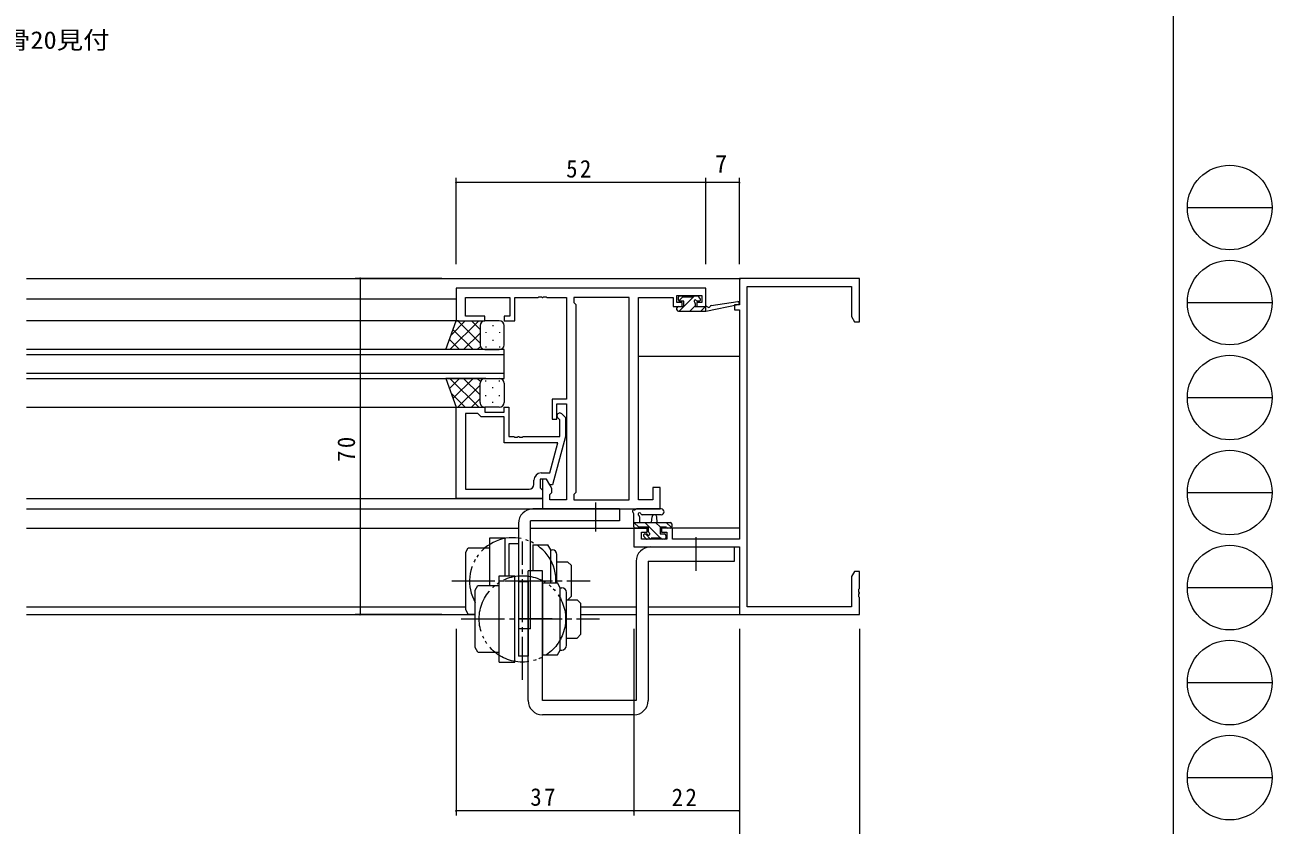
# Model space of a CAD drawing. Units: millimetres on the paper. Extents: x -420 to 373, y -297 to 267.
# Drawn here: x 113.2 to 372.9, y -202.3 to -35.6 of the extents above; entities that cross this region are included whole.
import ezdxf
from ezdxf.enums import TextEntityAlignment as Align

# ---------------------------------------------------------------- set-up
doc = ezdxf.new("R2010")
doc.units = ezdxf.units.MM
doc.linetypes.add('CHAIN2', pattern=[12, 9, -1, 1, -1])
doc.linetypes.add('DOUBLE_CHAIN2', pattern=[12.8, 9, -1, 0.6, -0.6, 0.6, -1])
for name, color, linetype, lineweight in [('0-1_YKK_ZWAK', 7, 'Continuous', 9), ('0-3_YKK_11', 7, 'Continuous', 9), ('0-4_YKK_12', 2, 'Continuous', 9), ('0-5_YKK_13', 4, 'Continuous', 9), ('0-6_YKK_D', 6, 'Continuous', 9)]:
    doc.layers.add(name, color=color, linetype=linetype, lineweight=lineweight)
doc.layers.add('0-2_USER1', color=3, linetype='Continuous')
doc.styles.add('ＭＳ ゴシック', font='')
doc.styles.get('ＭＳ ゴシック').set_extended_font_data('MS Gothic')

msp = doc.modelspace()

# ---------------------------------------------------------------- linework, layer by layer
at = {"layer": '0-1_YKK_ZWAK'}
for p, q in [((352.3, 264.4), (352.3, -260.6)), ((355.276, -73.616), (372.916, -73.616)), ((355.276, -93.412), (372.916, -93.412)), ((355.276, -113.208), (372.916, -113.208)), ((355.276, -133.004), (372.916, -133.004)), ((355.276, -152.8), (372.916, -152.8)), ((355.276, -172.596), (372.916, -172.596)), ((355.276, -192.392), (372.916, -192.392))]:
    msp.add_line(p, q, dxfattribs=at)
for centre in [(364.096, -73.616), (364.096, -93.412), (364.096, -113.208), (364.096, -133.004), (364.096, -152.8), (364.096, -172.596), (364.096, -192.392)]:
    msp.add_circle(centre, 8.82, dxfattribs=at)
at = {"layer": '0-3_YKK_11'}
for p, q in [((202.987, -90.424), (202.987, -97.224)), ((254.987, -90.424), (202.987, -90.424)), ((286.987, -88.424), (261.987, -88.424)), ((263.617, -90.054), (285.357, -90.054)), ((263.617, -156.794), (263.617, -90.054)), ((285.357, -90.054), (285.357, -96.332)), ((286.987, -97.424), (286.987, -88.424)), ((204.917, -92.354), (214.187, -92.354)), ((204.917, -96.224), (204.917, -92.354)), ((214.187, -92.354), (214.187, -96.224)), ((215.187, -97.224), (215.187, -92.354)), ((225.987, -92.354), (225.987, -113.524)), ((239.057, -92.354), (227.487, -92.354)), ((239.057, -134.494), (239.057, -92.354)), ((239.057, -134.494), (239.057, -92.354)), ((240.987, -134.494), (240.987, -92.354)), ((227.917, -93.854), (227.917, -132.994)), ((261.987, -94.924), (261.987, -142.694)), ((212.987, -96.224), (212.987, -97.224)), ((214.187, -96.224), (212.987, -96.224)), ((212.987, -97.224), (215.187, -97.224)), ((202.987, -134.224), (202.987, -115.224)), ((204.917, -116.524), (204.917, -132.294)), ((204.917, -116.524), (204.917, -132.294)), ((225.987, -114.524), (225.987, -134.494)), ((213.987, -121.324), (215.029, -121.324)), ((225.787, -121.32), (223.08, -131.424)), ((224.195, -122.624), (212.987, -122.624)), ((222.507, -128.924), (224.195, -122.624)), ((220.687, -128.924), (222.507, -128.924)), ((204.917, -132.294), (218.187, -132.294)), ((219.187, -131.294), (219.187, -130.424)), ((220.987, -134.224), (202.987, -134.224)), ((227.487, -134.494), (239.057, -134.494)), ((220.987, -136.424), (245.487, -136.424)), ((261.987, -142.694), (248.087, -142.694)), ((239.987, -144.324), (261.987, -144.324)), ((285.357, -150.515), (285.357, -156.794)), ((285.357, -156.794), (263.617, -156.794))]:
    msp.add_line(p, q, dxfattribs=at)
for points in [[(250.087, -94.224), (250.087, -93.424), (248.987, -93.424), (248.987, -91.924), (254.187, -91.924), (254.187, -93.424), (253.087, -93.424), (253.087, -94.224), (254.987, -94.224), (254.987, -90.424)], [(261.987, -88.424), (261.987, -93.924), (260.987, -93.924), (260.987, -94.924), (261.987, -94.924)], [(215.187, -92.354), (220.029, -92.354), (220.212, -92.234), (220.762, -92.234), (220.945, -92.354), (221.029, -92.354), (221.212, -92.234), (221.762, -92.234), (221.945, -92.354), (225.987, -92.354)], [(227.487, -92.354), (227.487, -93.424), (227.917, -93.854)], [(240.987, -92.354), (248.187, -92.354), (248.187, -93.154), (248.187, -94.224), (250.087, -94.224)], [(202.987, -97.224), (208.987, -97.224), (208.987, -96.224), (204.917, -96.224)], [(285.357, -96.332), (285.987, -97.424), (286.987, -97.424)], [(225.987, -113.524), (222.987, -113.524), (222.987, -117.724), (223.987, -117.724), (223.987, -114.524), (225.987, -114.524)], [(202.987, -115.224), (208.987, -115.224), (208.987, -116.224), (212.987, -116.224), (212.987, -115.224), (213.987, -115.224), (213.987, -121.324)], [(212.987, -122.624), (212.987, -117.224), (208.187, -117.224), (207.687, -116.724), (207.487, -116.524), (204.917, -116.524)], [(225.011, -116.599), (225.787, -117.375), (225.787, -121.32)], [(215.029, -121.324), (215.212, -121.444), (215.762, -121.444), (215.945, -121.324), (216.029, -121.324), (216.212, -121.444), (216.762, -121.444), (216.945, -121.324), (224.587, -121.324), (224.587, -117.872), (224.163, -117.448)], [(223.08, -131.424), (222.48, -131.424), (221.787, -130.224), (220.487, -130.224), (220.487, -132.024), (220.687, -132.224), (220.987, -132.524), (220.987, -134.224)], [(225.987, -134.494), (222.487, -134.494), (222.487, -133.424), (222.917, -132.994), (222.917, -132.181), (221.787, -130.224), (220.987, -130.224), (220.987, -136.424)], [(245.487, -136.424), (245.487, -131.924), (243.987, -131.924), (243.987, -134.494), (240.987, -134.494)], [(227.917, -132.994), (227.487, -133.424), (227.487, -134.494)], [(248.087, -142.694), (248.087, -140.424), (245.787, -140.424), (245.787, -141.224), (246.887, -141.224), (246.887, -142.694), (241.617, -142.694), (241.617, -141.224), (242.787, -141.224), (242.787, -140.424), (239.987, -140.424), (239.987, -144.324)], [(261.987, -144.324), (261.987, -158.424), (286.987, -158.424)], [(286.987, -149.424), (285.987, -149.424), (285.357, -150.515)], [(286.987, -158.424), (286.987, -154.882), (286.867, -154.699), (286.867, -154.149), (286.987, -153.965), (286.987, -153.882), (286.867, -153.699), (286.867, -153.149), (286.987, -152.965), (286.987, -149.424)]]:
    msp.add_lwpolyline(points, dxfattribs=at)
for centre, radius, start, end in [((224.587, -117.024), 0.6, 44.99998, 225), ((220.687, -130.424), 1.5, 90, 179.99998), ((218.187, -131.294), 1, 270, 359.99998)]:
    msp.add_arc(centre, radius, start, end, dxfattribs=at)
at = {"layer": '0-4_YKK_12'}
for p, q in [((113.487, -88.424), (262.287, -88.424)), ((113.487, -92.624), (202.987, -92.624)), ((203.487, -97.224), (113.487, -97.224)), ((212.987, -103.224), (113.487, -103.224)), ((212.987, -109.224), (212.987, -103.224)), ((113.487, -104.224), (212.987, -104.224)), ((261.987, -104.624), (240.987, -104.624)), ((212.987, -108.224), (113.487, -108.224)), ((113.487, -109.224), (212.987, -109.224)), ((113.487, -115.224), (203.487, -115.224)), ((113.487, -134.224), (220.987, -134.224)), ((113.487, -136.424), (221.287, -136.424)), ((113.487, -140.424), (215.987, -140.424)), ((218.487, -140.424), (243.087, -140.424)), ((261.987, -140.424), (245.487, -140.424)), ((113.487, -156.794), (204.987, -156.794)), ((113.487, -158.424), (206.987, -158.424)), ((228.987, -156.794), (240.487, -156.794)), ((228.987, -158.424), (240.487, -158.424)), ((242.987, -156.794), (261.987, -156.794)), ((242.987, -158.424), (262.287, -158.424))]:
    msp.add_line(p, q, dxfattribs=at)
at = {"layer": '0-5_YKK_13'}
for p, q in [((249.287, -92.824), (249.287, -92.324)), ((250.272, -92.149), (249.38, -93.041)), ((252.643, -92.024), (249.443, -95.224)), ((249.587, -92.024), (250.087, -92.024)), ((250.287, -92.224), (252.287, -92.224)), ((252.487, -92.024), (253.087, -92.024)), ((253.587, -93.124), (253.248, -93.124)), ((253.299, -92.111), (253.799, -92.611)), ((256.099, -94.05), (261.641, -93.227)), ((248.987, -94.924), (248.987, -94.524)), ((249.287, -94.224), (250.387, -94.224)), ((252.787, -94.125), (251.688, -95.224)), ((254.933, -94.224), (253.933, -95.224)), ((254.985, -95.224), (261.746, -93.817)), ((254.985, -94.224), (255.072, -94.209)), ((207.715, -97.224), (201.715, -103.224)), ((204.887, -97.224), (201.926, -100.184)), ((207.983, -101.844), (203.363, -97.224)), ((207.983, -99.015), (206.191, -97.224)), ((207.983, -98.224), (207.983, -101.824)), ((207.983, -98.624), (207.983, -102.224)), ((211.983, -97.224), (208.983, -97.224)), ((210.62, -98.144), (210.62, -98.344)), ((212.983, -102.224), (212.983, -98.224)), ((203.706, -103.224), (201.595, -101.112)), ((206.535, -103.224), (202.339, -99.028)), ((207.983, -99.784), (204.543, -103.224)), ((209.205, -99.559), (209.205, -99.759)), ((210.62, -101.174), (210.62, -101.374)), ((212.035, -99.559), (212.035, -99.759)), ((208.04, -102.555), (207.372, -103.224)), ((208.983, -103.224), (211.983, -103.224)), ((209.205, -102.589), (209.205, -102.789)), ((212.035, -102.589), (212.035, -102.789)), ((209.205, -109.224), (200.84, -109.224)), ((200.84, -109.224), (202.983, -115.224)), ((203.706, -109.224), (201.595, -111.335)), ((207.715, -115.224), (201.715, -109.224)), ((206.535, -109.224), (202.339, -113.419)), ((207.983, -110.603), (203.363, -115.224)), ((207.983, -112.663), (204.543, -109.224)), ((208.04, -109.892), (207.372, -109.224)), ((207.983, -113.824), (207.983, -110.224)), ((207.983, -114.224), (207.983, -110.624)), ((208.983, -109.224), (211.983, -109.224)), ((209.205, -109.859), (209.205, -109.659)), ((210.62, -111.274), (210.62, -111.074)), ((212.035, -109.859), (212.035, -109.659)), ((212.983, -110.224), (212.983, -114.224)), ((204.887, -115.224), (201.926, -112.263)), ((207.983, -113.432), (206.191, -115.224)), ((209.205, -112.889), (209.205, -112.689)), ((210.62, -114.304), (210.62, -114.104)), ((212.035, -112.889), (212.035, -112.689)), ((202.983, -115.224), (208.983, -115.224)), ((211.983, -115.224), (208.983, -115.224)), ((236.987, -136.424), (218.987, -136.424)), ((236.987, -136.424), (236.987, -138.924)), ((239.987, -140.124), (239.987, -137.443)), ((245.715, -136.424), (240.552, -136.424)), ((245.715, -137.624), (241.754, -137.626)), ((215.987, -139.424), (215.987, -161.424)), ((218.487, -161.424), (218.487, -138.924)), ((236.987, -138.924), (218.487, -138.924)), ((239.987, -139.224), (247.587, -139.224)), ((241.08, -140.274), (240.03, -139.224)), ((241.187, -138.043), (241.187, -139.224)), ((245.575, -142.524), (242.275, -139.224)), ((243.687, -139.224), (243.789, -138.079)), ((245.52, -140.224), (244.52, -139.224)), ((244.887, -139.224), (244.785, -138.079)), ((247.834, -140.293), (246.765, -139.224)), ((247.887, -139.524), (247.887, -140.124)), ((209.987, -142.424), (213.187, -142.424)), ((209.987, -152.395), (209.987, -142.424)), ((213.187, -150.324), (213.187, -142.424)), ((240.887, -140.424), (240.287, -140.424)), ((242.575, -142.636), (242.075, -142.136)), ((242.287, -141.624), (242.626, -141.624)), ((243.497, -142.69), (242.43, -141.624)), ((243.387, -142.724), (242.787, -142.724)), ((245.687, -142.524), (243.587, -142.524)), ((246.387, -142.724), (245.887, -142.724)), ((246.687, -141.924), (246.687, -142.424)), ((247.587, -140.424), (246.987, -140.424)), ((204.987, -145.424), (205.523, -144.495)), ((204.987, -157.424), (204.987, -145.424)), ((205.523, -144.495), (209.987, -144.495)), ((213.987, -143.674), (213.987, -150.324)), ((215.987, -143.674), (213.987, -143.674)), ((215.987, -143.674), (215.987, -158.424)), ((218.987, -143.918), (222.106, -143.918)), ((218.987, -143.918), (218.987, -149.324)), ((222.687, -144.924), (222.106, -143.918)), ((222.687, -144.924), (222.987, -144.924)), ((222.687, -151.818), (222.687, -144.924)), ((243.487, -144.324), (260.987, -144.324)), ((260.987, -147.324), (260.987, -144.324)), ((223.987, -151.818), (223.987, -145.924)), ((223.987, -147.424), (226.187, -147.424)), ((226.987, -148.224), (226.187, -147.424)), ((240.487, -147.324), (240.487, -176.324)), ((242.987, -147.324), (260.987, -147.324)), ((242.987, -147.324), (242.987, -176.324)), ((211.987, -150.324), (215.187, -150.324)), ((211.987, -168.324), (211.987, -150.324)), ((215.187, -168.324), (215.187, -150.324)), ((220.987, -149.324), (217.987, -149.324)), ((217.987, -176.324), (217.987, -149.324)), ((220.987, -176.324), (220.987, -149.324)), ((226.987, -154.624), (226.987, -148.224)), ((206.987, -153.324), (207.523, -152.395)), ((207.523, -152.395), (211.987, -152.395)), ((213.172, -151.424), (221.55, -151.424)), ((217.987, -151.574), (215.987, -151.574)), ((215.987, -151.574), (215.987, -167.074)), ((217.987, -151.574), (217.987, -166.324)), ((220.987, -151.818), (224.106, -151.818)), ((220.987, -151.818), (220.987, -166.324)), ((224.687, -152.824), (224.106, -151.818)), ((224.687, -152.824), (224.987, -152.824)), ((224.687, -165.824), (224.687, -152.824)), ((206.987, -165.324), (206.987, -153.324)), ((225.987, -164.824), (225.987, -153.824)), ((225.987, -155.324), (228.187, -155.324)), ((226.287, -155.324), (226.987, -154.624)), ((228.987, -156.124), (228.187, -155.324)), ((205.523, -158.352), (204.987, -157.424)), ((205.523, -158.352), (206.987, -158.352)), ((215.987, -158.424), (215.987, -159.174)), ((222.987, -159.324), (215.987, -159.324)), ((218.487, -161.424), (215.987, -161.424)), ((225.987, -163.324), (228.187, -163.324)), ((207.523, -166.252), (206.987, -165.324)), ((224.106, -166.829), (224.687, -165.824)), ((224.687, -165.824), (224.987, -165.824)), ((207.523, -166.252), (211.987, -166.252)), ((211.987, -168.324), (215.187, -168.324)), ((217.987, -167.074), (215.987, -167.074)), ((217.987, -166.324), (217.987, -167.074)), ((220.987, -166.324), (220.987, -166.829)), ((220.987, -166.829), (224.106, -166.829)), ((240.487, -176.324), (220.987, -176.324)), ((239.987, -179.324), (220.987, -179.324))]:
    msp.add_line(p, q, dxfattribs=at)
at = {"layer": '0-5_YKK_13', "linetype": 'CHAIN2'}
for p, q in [((231.987, -135.046), (231.987, -141.089)), ((252.987, -149.324), (252.987, -142.324)), ((216.787, -172.037), (216.787, -143.237)), ((202.074, -151.424), (230.873, -151.424)), ((204.074, -159.324), (232.873, -159.324))]:
    msp.add_line(p, q, dxfattribs=at)
at = {"layer": '0-5_YKK_13'}
for points in [[(250.387, -94.224), (250.387, -93.124), (249.587, -93.124)], [(249.287, -95.224), (254.985, -95.224), (254.985, -94.224)], [(252.787, -93.585), (252.787, -94.224), (254.985, -94.224)], [(209.205, -103.224), (200.84, -103.224), (202.983, -97.224), (208.983, -97.224)], [(243.087, -141.163), (243.087, -140.224), (241.087, -140.224)], [(246.787, -140.224), (245.487, -140.224), (245.487, -141.624), (246.387, -141.624)], [(228.187, -163.324), (228.987, -162.524), (228.987, -156.124)]]:
    msp.add_lwpolyline(points, dxfattribs=at)
at = {"layer": '0-5_YKK_13', "linetype": 'DOUBLE_CHAIN2'}
msp.add_circle((216.787, -159.324), 9, dxfattribs=at)
at = {"layer": '0-5_YKK_13'}
for centre, radius, start, end in [((249.587, -92.324), 0.3, 90, 180), ((249.587, -92.824), 0.3, 180, 270), ((250.087, -92.224), 0.2, 0, 90), ((252.487, -92.224), 0.2, 90, 180), ((252.787, -93.124), 0.25, 33.05573, 236.94426), ((252.487, -93.585), 0.3, 0, 56.94426), ((253.248, -92.824), 0.3, 213.05573, 270), ((253.087, -92.324), 0.3, 45, 90), ((253.587, -92.824), 0.3, 270, 45), ((261.685, -93.524), 0.3, 281.7498, 98.44934), ((249.287, -94.524), 0.3, 90, 180), ((249.287, -94.924), 0.3, 180, 270), ((255.12, -94.506), 0.3, 39.19753, 99.19753), ((255.585, -94.126), 0.3, 219.19753, 338.44934), ((256.143, -94.347), 0.3, 98.44934, 158.44934), ((208.983, -98.224), 1, 90, 180), ((208.983, -98.224), 1, 90, 180), ((211.983, -98.224), 1, 0, 90), ((208.983, -102.224), 1, 180, 270), ((208.983, -102.224), 1, 180, 270), ((211.983, -102.224), 1, 270, 0), ((208.983, -110.224), 1, 89.99998, 179.99998), ((208.983, -110.224), 1, 89.99998, 179.99998), ((211.983, -110.224), 1, 359.99998, 89.99998), ((208.983, -114.224), 1, 179.99998, 269.99998), ((208.983, -114.224), 1, 179.99998, 269.99998), ((211.983, -114.224), 1, 269.99998, 359.99998), ((218.987, -139.424), 3, 90, 180), ((239.987, -136.924), 0.3, 79.47121, 239.99998), ((239.687, -137.443), 0.3, 0, 59.99998), ((240.096, -136.334), 0.3, 259.47121, 319.47121), ((240.552, -136.724), 0.3, 90, 139.47121), ((241.187, -137.524), 0.3, 19.18974, 239.99998), ((241.753, -137.326), 0.3, 199.18974, 270.04022), ((244.287, -138.124), 0.5, 5.09206, 174.90793), ((245.714, -137.024), 0.6, 270.04022, 90.04022), ((240.287, -140.124), 0.3, 180, 270), ((240.887, -140.224), 0.2, 269.99998, 0), ((240.887, -138.043), 0.3, 0, 59.99998), ((246.987, -140.224), 0.2, 180, 270), ((247.587, -139.524), 0.3, 0, 90), ((247.587, -140.124), 0.3, 270, 0), ((242.287, -141.924), 0.3, 90, 224.99998), ((242.787, -142.424), 0.3, 225, 270), ((242.626, -141.924), 0.3, 33.05573, 90), ((243.087, -141.624), 0.25, 213.05573, 56.94426), ((243.387, -141.163), 0.3, 180, 236.94426), ((243.387, -142.524), 0.2, 270, 0), ((245.887, -142.524), 0.2, 180, 270), ((246.387, -141.924), 0.3, 0, 90), ((246.387, -142.424), 0.3, 270, 0), ((222.987, -145.924), 1, 0, 90), ((243.487, -147.324), 3, 90, 180), ((224.987, -153.824), 1, 0, 90), ((224.987, -164.824), 1, 270, 0), ((220.987, -176.324), 3, 180, 270), ((239.987, -176.324), 3, 270, 0)]:
    msp.add_arc(centre, radius, start, end, dxfattribs=at)
at = {"layer": '0-5_YKK_13', "linetype": 'DOUBLE_CHAIN2'}
msp.add_arc((214.787, -151.424), 9, 357.48807, 209.92638, dxfattribs=at)
at = {"layer": '0-6_YKK_D'}
for p, q in [((202.987, -85.424), (202.987, -67.424)), ((254.987, -85.424), (254.987, -67.424)), ((254.987, -85.424), (254.987, -67.424)), ((261.987, -85.424), (261.987, -67.424)), ((254.987, -68.424), (202.987, -68.424)), ((261.987, -68.424), (254.987, -68.424)), ((199.987, -88.424), (181.987, -88.424)), ((182.987, -88.424), (182.987, -158.424)), ((199.987, -158.424), (181.987, -158.424)), ((202.987, -161.424), (202.987, -200.324)), ((239.987, -161.424), (239.987, -200.324)), ((239.987, -161.424), (239.987, -200.324)), ((261.987, -161.424), (261.987, -200.324)), ((261.987, -161.424), (261.987, -220.324)), ((261.987, -161.424), (261.987, -220.324)), ((286.987, -161.424), (286.987, -220.324)), ((239.987, -199.324), (202.987, -199.324)), ((261.987, -199.324), (239.987, -199.324))]:
    msp.add_line(p, q, dxfattribs=at)
for centre, start, end in [((202.987, -68.424), 0, 180), ((202.987, -68.424), 180, 0), ((254.987, -68.424), 0, 180), ((254.987, -68.424), 0, 180), ((254.987, -68.424), 180, 0), ((254.987, -68.424), 180, 0), ((261.987, -68.424), 0, 180), ((261.987, -68.424), 180, 0), ((182.987, -88.424), 90, 270), ((182.987, -88.424), 270, 90), ((182.987, -158.424), 90, 270), ((182.987, -158.424), 270, 90), ((202.987, -199.324), 0, 180), ((202.987, -199.324), 180, 0), ((239.987, -199.324), 0, 180), ((239.987, -199.324), 0, 180), ((239.987, -199.324), 180, 0), ((239.987, -199.324), 180, 0), ((261.987, -199.324), 0, 180), ((261.987, -199.324), 180, 0)]:
    msp.add_arc(centre, 0.106, start, end, dxfattribs=at)

# ---------------------------------------------------------------- texts
at = {"layer": '0-2_USER1', "style": 'ＭＳ ゴシック', "width": 1.1}
msp.add_text('たて中骨20見付', height=3.666, dxfattribs=at).set_placement((92.322, -41.646), align=Align.BOTTOM_LEFT)
at = {"layer": '0-6_YKK_D', "color": 3, "style": 'ＭＳ ゴシック'}
msp.add_text('7', height=3.666, dxfattribs=at).set_placement((256.94, -67.424), align=Align.BOTTOM_LEFT)
at = {"layer": '0-6_YKK_D', "color": 3, "char_height": 3.666, "attachment_point": 7, "style": 'ＭＳ ゴシック'}
for s, insert in [('\\T1.21;\\W0.95;52', (225.905, -67.424)), ('\\T1.21;\\W0.95;37', (218.441, -198.324)), ('\\T1.21;\\W0.95;22', (247.892, -198.324))]:
    msp.add_mtext(s, dxfattribs=dict(at, insert=insert))
at = {"layer": '0-6_YKK_D', "color": 3, "insert": (181.987, -126.615), "char_height": 3.666, "attachment_point": 7, "rotation": 90, "style": 'ＭＳ ゴシック'}
msp.add_mtext('\\T1.21;\\W0.95;70', dxfattribs=at)

doc.saveas('drawing.dxf')
